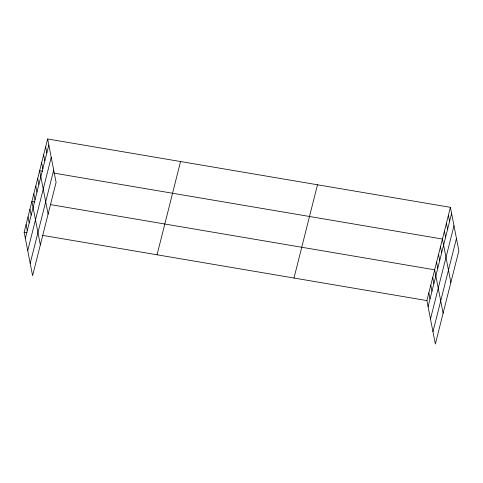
<?xml version="1.0" encoding="UTF-8"?>
<svg xmlns="http://www.w3.org/2000/svg" width="483" height="483" viewBox="0 0 483 483"><rect width="100%" height="100%" fill="white"/><g stroke="black" fill="none" stroke-linecap="round" stroke-linejoin="round"><path stroke-width="0.72" d="M47.648 138.977L56.088 182.411L32.59 275.666L24.15 232.232L47.648 138.977L450.41 207.334L458.85 250.768L435.352 344.023L426.912 300.589L450.41 207.334M25.327 238.294L48.825 145.033M27.724 250.629L51.222 157.367M30.194 263.332L53.691 170.076M157.06 254.789L180.557 161.533M294.002 278.033L317.494 184.772M428.089 306.651L451.587 213.395M430.486 318.985L453.984 225.724M432.955 331.688L456.453 238.433M42.613 171.187L39.654 170.686L48.101 214.12M53.685 173.065L442.416 239.043L450.862 282.477M34.854 201.96L31.902 201.459L40.349 244.893M50.365 204.593L434.664 269.816L443.11 313.25M24.15 232.232L27.102 232.734M42.613 235.366L426.912 300.589M448.411 215.261L449.588 221.317M446.413 223.188L447.59 229.244M444.414 231.115L445.592 237.171M440.478 246.735L441.661 252.796M438.54 254.426L439.717 260.488M436.602 262.124L437.779 268.18M432.726 277.508L433.903 283.569M430.788 285.205L431.965 291.261M428.85 292.897L430.027 298.959M45.65 146.904L46.827 152.96M43.651 154.832L44.828 160.887M41.653 162.759L42.83 168.815M37.716 178.378L38.9 184.44M35.778 186.07L36.956 192.131M33.84 193.768L35.017 199.823M29.964 209.151L31.141 215.213M28.026 216.843L29.203 222.904M26.088 224.541L27.265 230.602"/></g></svg>
